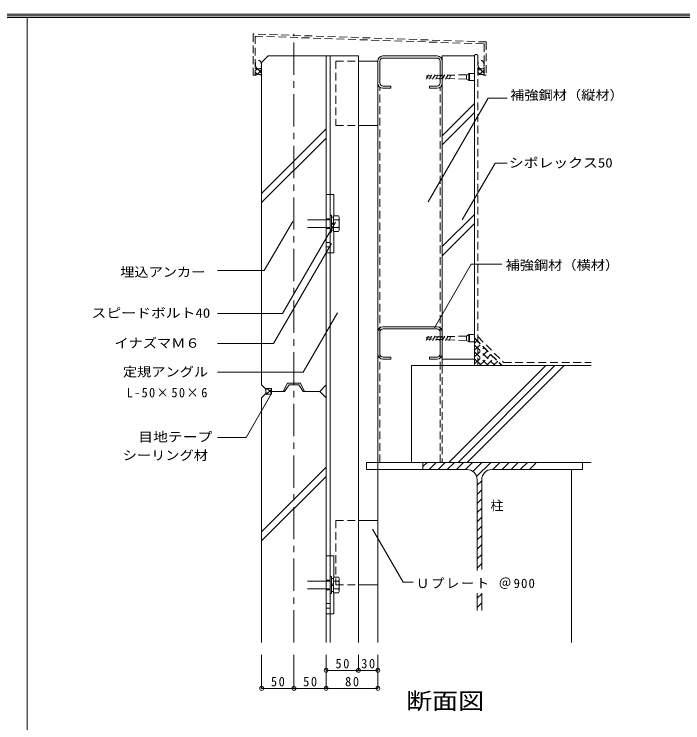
# Model space of a CAD drawing. Units: millimetres at full size, sheet at 1:10. Extents: x -2890 to 2450, y -2020 to 1800.
# Drawn here: x 373 to 1409, y 702 to 1800 of the extents above; entities that cross this region are included whole.
import ezdxf
from ezdxf.enums import TextEntityAlignment as Align

# ---------------------------------------------------------------- set-up
doc = ezdxf.new("R2010")
doc.units = ezdxf.units.MM
doc.header["$LTSCALE"] = 10
doc.header["$PDMODE"] = 32
doc.header["$PDSIZE"] = 6
for name, pattern in [('CHAIN1', [8, 5, -1, 1, -1]), ('DASHED1', [1.8, 1.2, -0.6]), ('DASHED2', [3, 2, -1])]:
    doc.linetypes.add(name, pattern=pattern)
doc.layers.add('0-0', color=7, linetype='Continuous', lineweight=18)
doc.styles.add('ＭＳ ゴシック', font='')
doc.styles.get('ＭＳ ゴシック').set_extended_font_data('MS Gothic')

msp = doc.modelspace()

# ---------------------------------------------------------------- linework, layer by layer
at = {"layer": '0-0'}
for p, q in [((2450, 1800), (-2890, 1800)), ((2447.5, 1797.5), (-2887.5, 1797.5)), ((2445, 1795), (-2885, 1795)), ((393, 1795), (393, -1815)), ((756.23, 1725.24), (756.23, 1225.24)), ((906.23, 1735.24), (856.23, 1735.24)), ((856.23, 1735.24), (856.23, 1225.24)), ((862.23, 1735.24), (862.23, 1510.24)), ((906.23, 1735.24), (906.23, 826.01)), ((906.23, 1727.24), (936.23, 1727.24)), ((936.23, 1693.24), (936.23, 1727.24)), ((939.43, 1693.44), (939.43, 1727.04)), ((944.23, 1735.24), (1028.23, 1735.24)), ((1028.03, 1732.04), (944.43, 1732.04)), ((1033.03, 1693.44), (1033.03, 1727.04)), ((1036.23, 1735.24), (1086.23, 1735.24)), ((1036.23, 1735.24), (1036.23, 1727.24)), ((1036.23, 1727.24), (1036.23, 1693.24)), ((1086.23, 1735.24), (1086.23, 1255.24)), ((936.23, 1025.24), (936.23, 1693.24)), ((1036.23, 1255.24), (1036.23, 1693.24)), ((944.23, 1685.24), (956.23, 1685.24)), ((944.43, 1688.44), (956.23, 1688.44)), ((956.23, 1688.44), (956.23, 1685.24)), ((1028.23, 1685.24), (1016.23, 1685.24)), ((1036.23, 1611.51), (1086.23, 1661.51)), ((1086.23, 1647.37), (1036.23, 1597.37)), ((906.23, 1627.24), (936.23, 1627.24)), ((856.23, 1622.03), (756.23, 1522.03)), ((856.23, 1607.88), (756.23, 1507.88)), ((856.23, 1520.24), (868.23, 1520.24)), ((862.23, 1520.24), (862.23, 1430.24)), ((868.23, 1520.24), (868.23, 1487.34)), ((864.53, 1488.24), (862.23, 1488.24)), ((864.53, 1462.24), (864.53, 1488.24)), ((864.53, 1485.24), (867.53, 1485.24)), ((867.53, 1487.34), (875.32, 1487.34)), ((867.53, 1463.14), (867.53, 1487.34)), ((876.53, 1485.24), (875.32, 1487.34)), ((875.53, 1481.29), (876.53, 1483.02)), ((876.53, 1465.24), (876.53, 1485.24)), ((1086.23, 1489.73), (1036.23, 1439.74)), ((862.21, 1481.24), (827.53, 1481.24)), ((864.53, 1476.24), (867.53, 1476.24)), ((864.53, 1474.24), (867.53, 1474.24)), ((875.53, 1481.29), (867.53, 1481.29)), ((875.53, 1481.29), (876.53, 1479.55)), ((1086.23, 1475.59), (1036.23, 1425.59)), ((862.21, 1469.24), (827.53, 1469.24)), ((864.53, 1462.24), (862.23, 1462.24)), ((864.53, 1465.24), (867.53, 1465.24)), ((875.53, 1469.19), (867.53, 1469.19)), ((867.53, 1463.14), (875.32, 1463.14)), ((868.23, 1463.14), (868.23, 1430.24)), ((876.53, 1465.24), (875.32, 1463.14)), ((875.53, 1469.19), (876.53, 1470.92)), ((875.53, 1469.19), (876.53, 1467.45)), ((862.23, 1440.24), (862.23, 950.24)), ((936.23, 1273.24), (936.23, 1307.24)), ((944.23, 1315.24), (1028.23, 1315.24)), ((1028.03, 1312.04), (944.43, 1312.04)), ((939.43, 1273.44), (939.43, 1307.04)), ((1033.03, 1273.44), (1033.03, 1307.04)), ((944.23, 1265.24), (956.23, 1265.24)), ((944.43, 1268.44), (956.23, 1268.44)), ((956.23, 1268.44), (956.23, 1265.24)), ((1028.23, 1265.24), (1016.23, 1265.24)), ((1036.23, 1265.24), (1086.23, 1265.24)), ((988.73, 1255.24), (1267.01, 1255.24)), ((988.73, 1255.24), (988.73, 1105.24)), ((1196.56, 1255.24), (1046.56, 1105.24)), ((1210.71, 1255.24), (1060.71, 1105.24)), ((1224.85, 1255.24), (1074.85, 1105.24)), ((756.23, 1225.24), (761.73, 1219.74)), ((761.73, 1219.74), (771.73, 1219.74)), ((762.39, 1217.88), (764.25, 1219.74)), ((764.99, 1219.74), (771.18, 1213.55)), ((771.73, 1210.74), (771.73, 1219.74)), ((789.73, 1215.24), (796.23, 1228.24)), ((791.73, 1215.24), (798.73, 1225.24)), ((796.23, 1228.24), (816.23, 1228.24)), ((798.73, 1225.24), (813.73, 1225.24)), ((813.73, 1225.24), (820.73, 1215.24)), ((816.23, 1228.24), (822.73, 1215.24)), ((846.23, 1215.24), (856.23, 1225.24)), ((856.23, 1205.24), (856.23, 1225.24)), ((756.23, 1205.24), (761.73, 1210.74)), ((761.73, 1210.74), (771.73, 1210.74)), ((762.61, 1213.64), (765.51, 1210.74)), ((763.73, 1210.74), (771.33, 1218.33)), ((771.73, 1215.24), (791.73, 1215.24)), ((820.73, 1215.24), (846.23, 1215.24)), ((846.23, 1215.24), (856.23, 1205.24)), ((756.23, 1205.24), (756.23, 826.01)), ((856.23, 1205.24), (856.23, 826.01)), ((918.73, 1105.24), (918.73, 1094.24)), ((1006.23, 1094.24), (1006.23, 1105.24)), ((1006.23, 1098.96), (1012.5, 1105.24)), ((1015.64, 1094.24), (1026.64, 1105.24)), ((1029.78, 1094.24), (1040.78, 1105.24)), ((1043.93, 1094.24), (1054.93, 1105.24)), ((1058.07, 1094.24), (1069.07, 1105.24)), ((1072.21, 1094.24), (1083.21, 1105.24)), ((1083.44, 1091.32), (1097.35, 1105.24)), ((1089.44, 1083.19), (1111.49, 1105.24)), ((1114.64, 1094.24), (1125.64, 1105.24)), ((1128.78, 1094.24), (1139.78, 1105.24)), ((1142.92, 1094.24), (1153.92, 1105.24)), ((1157.06, 1094.24), (1168.06, 1105.24)), ((1171.21, 1094.24), (1181.23, 1104.26)), ((1253.73, 1105.24), (1253.73, 1094.24)), ((856.23, 1097.66), (756.23, 997.66)), ((1074.23, 1094.24), (918.73, 1094.24)), ((1113.23, 1094.24), (1253.73, 1094.24)), ((1236.23, 1094.24), (1236.23, 826.01)), ((856.23, 1083.52), (756.23, 983.52)), ((1090.23, 1078.24), (1090.23, 937.77)), ((1090.23, 1069.83), (1097.23, 1076.83)), ((1097.23, 1078.24), (1097.23, 939.12)), ((936.23, 1064.24), (936.23, 826.01)), ((1090.23, 1055.69), (1097.23, 1062.69)), ((1090.23, 1041.54), (1097.23, 1048.54)), ((1090.23, 1027.4), (1097.23, 1034.4)), ((906.23, 1015.24), (936.23, 1015.24)), ((1090.23, 1013.26), (1097.23, 1020.26)), ((1090.23, 999.12), (1097.23, 1006.12)), ((1090.23, 984.98), (1097.23, 991.98)), ((1090.23, 970.83), (1097.23, 977.83)), ((856.23, 960.24), (868.23, 960.24)), ((862.23, 960.24), (862.23, 870.24)), ((868.23, 960.24), (868.23, 927.34)), ((1090.23, 955.56), (1097.23, 962.56)), ((1090.23, 941.42), (1097.23, 948.42)), ((864.53, 928.24), (862.23, 928.24)), ((864.53, 902.24), (864.53, 928.24)), ((864.53, 925.24), (867.53, 925.24)), ((867.53, 927.34), (875.32, 927.34)), ((867.53, 903.14), (867.53, 927.34)), ((876.53, 925.24), (875.32, 927.34)), ((875.53, 921.29), (876.53, 923.02)), ((876.53, 905.24), (876.53, 925.24)), ((862.21, 921.24), (827.53, 921.24)), ((864.53, 916.24), (867.53, 916.24)), ((864.53, 914.24), (867.53, 914.24)), ((875.53, 921.29), (867.53, 921.29)), ((875.53, 921.29), (876.53, 919.55)), ((906.23, 915.24), (936.23, 915.24)), ((862.21, 909.24), (827.53, 909.24)), ((864.53, 902.24), (862.23, 902.24)), ((864.53, 905.24), (867.53, 905.24)), ((875.53, 909.19), (867.53, 909.19)), ((867.53, 903.14), (875.32, 903.14)), ((868.23, 903.14), (868.23, 870.24)), ((876.53, 905.24), (875.32, 903.14)), ((875.53, 909.19), (876.53, 910.92)), ((875.53, 909.19), (876.53, 907.45)), ((1090.23, 902.49), (1090.23, 875.63)), ((1090.23, 894.66), (1097.23, 901.66)), ((1097.23, 902.49), (1097.23, 875.63)), ((862.23, 880.24), (862.23, 826.01)), ((1090.23, 880.52), (1097.23, 887.52))]:
    msp.add_line(p, q, dxfattribs=at)
at = {"layer": '0-0', "linetype": 'DASHED1'}
for p, q in [((1104.43, 1756.94), (743.03, 1769.35)), ((746.23, 1766.01), (746.23, 1705.24)), ((1104.43, 1756.94), (1104.43, 1705.24)), ((871.23, 1727.24), (871.23, 1627.24)), ((871.23, 1727.24), (906.12, 1727.24)), ((956.23, 1735.24), (987.23, 1735.24)), ((1091.23, 1735.24), (1091.23, 1255.24)), ((746.23, 1712.18), (749.42, 1715.36)), ((749.1, 1706.56), (756.23, 1713.69)), ((749.55, 1715.34), (756.23, 1708.67)), ((1091.23, 1712.18), (1094.42, 1715.36)), ((1094.1, 1706.56), (1101.23, 1713.69)), ((1094.55, 1715.34), (1101.23, 1708.67)), ((743.03, 1705.24), (746.23, 1705.24)), ((746.23, 1710.18), (749.72, 1706.69)), ((1011.14, 1699.35), (1015.05, 1706.12)), ((1012.23, 1704.24), (1012.23, 1701.24)), ((1016.14, 1699.35), (1020.05, 1706.12)), ((1021.14, 1699.35), (1025.05, 1706.12)), ((1026.14, 1699.35), (1030.05, 1706.12)), ((1031.14, 1699.35), (1035.05, 1706.12)), ((1036.14, 1699.35), (1040.05, 1706.12)), ((1041.14, 1699.35), (1045.05, 1706.12)), ((1046.14, 1699.35), (1050.05, 1706.12)), ((1073.57, 1706.12), (1073.57, 1699.35)), ((1077.23, 1708.24), (1077.23, 1697.24)), ((1077.23, 1708.24), (1078.23, 1708.24)), ((1078.23, 1708.24), (1078.23, 1697.24)), ((1078.23, 1708.24), (1086.23, 1708.24)), ((1091.23, 1710.18), (1094.72, 1706.69)), ((1101.23, 1705.24), (1104.43, 1705.24)), ((1077.23, 1697.24), (1078.23, 1697.24)), ((1078.23, 1697.24), (1086.23, 1697.24)), ((939.43, 1105.24), (939.43, 1686.84)), ((1033.03, 1105.24), (1033.03, 1686.84)), ((871.23, 1627.24), (906.37, 1627.24)), ((956.23, 1315.24), (987.23, 1315.24)), ((1011.14, 1294.35), (1015.05, 1301.12)), ((1012.23, 1296.24), (1012.23, 1299.24)), ((1016.14, 1294.35), (1020.05, 1301.12)), ((1021.14, 1294.35), (1025.05, 1301.12)), ((1026.14, 1294.35), (1030.05, 1301.12)), ((1031.14, 1294.35), (1035.05, 1301.12)), ((1036.14, 1294.35), (1040.05, 1301.12)), ((1041.14, 1294.35), (1045.05, 1301.12)), ((1046.14, 1294.35), (1050.05, 1301.12)), ((1073.57, 1294.35), (1073.57, 1301.12)), ((1077.23, 1292.24), (1077.23, 1303.24)), ((1077.23, 1303.24), (1078.23, 1303.24)), ((1078.23, 1292.24), (1078.23, 1303.24)), ((1078.23, 1303.24), (1086.23, 1303.24)), ((1086.23, 1298.17), (1129.16, 1255.24)), ((1086.23, 1297.56), (1128.56, 1255.24)), ((1077.23, 1292.24), (1078.23, 1292.24)), ((1078.23, 1292.24), (1086.23, 1292.24)), ((1086.23, 1289.8), (1090.41, 1293.98)), ((1086.23, 1279.19), (1095.71, 1288.68)), ((1086.23, 1286.96), (1117.95, 1255.24)), ((1086.23, 1268.59), (1101.02, 1283.38)), ((1086.23, 1257.98), (1106.32, 1278.07)), ((1086.23, 1276.35), (1107.34, 1255.24)), ((1086.23, 1265.74), (1096.74, 1255.24)), ((1094.09, 1255.24), (1111.62, 1272.77)), ((1104.7, 1255.24), (1116.93, 1267.47)), ((1036.23, 1255.24), (1036.23, 1105.24)), ((1115.3, 1255.24), (1122.23, 1262.16)), ((1125.91, 1255.24), (1127.53, 1256.86)), ((871.23, 1015.24), (871.23, 915.24)), ((871.23, 1015.24), (905.68, 1015.24)), ((871.23, 915.24), (905.68, 915.24))]:
    msp.add_line(p, q, dxfattribs=at)
at = {"layer": '0-0', "color": 4, "linetype": 'CHAIN1'}
msp.add_line((806.23, 826.01), (806.23, 1769.35), dxfattribs=at)
at = {"layer": '0-0', "color": 4}
for p, q in [((1067.15, 1481.07), (1117.95, 1569.06)), ((1117.95, 1569.06), (1136.7, 1569.06)), ((804.3, 1478.71), (760.27, 1402.45)), ((870.51, 1477.68), (788.77, 1336.11)), ((864.3, 1444.57), (774.75, 1289.48)), ((1024.15, 1313.63), (1081.14, 1412.34)), ((1081.14, 1412.34), (1128.45, 1412.34)), ((760.27, 1402.45), (687.78, 1402.45)), ((788.77, 1336.11), (687.78, 1336.11)), ((873.61, 1336.99), (820.43, 1244.88)), ((774.75, 1289.48), (687.78, 1289.48)), ((820.43, 1244.88), (687.78, 1244.88)), ((771.34, 1212.23), (731.97, 1144.04)), ((731.97, 1144.04), (687.78, 1144.04)), ((756.23, 754.86), (756.23, 806.9)), ((806.23, 754.86), (806.23, 806.9)), ((856.23, 754.86), (856.23, 806.9)), ((856.23, 782.82), (856.23, 806.9)), ((906.23, 782.82), (906.23, 806.9)), ((936.23, 754.86), (936.23, 806.9)), ((936.23, 782.82), (936.23, 806.9)), ((906.23, 782.82), (856.23, 782.82)), ((936.23, 782.82), (906.23, 782.82)), ((756.23, 754.86), (806.23, 754.86)), ((806.23, 754.86), (856.23, 754.86)), ((856.23, 754.86), (936.23, 754.86))]:
    msp.add_line(p, q, dxfattribs=at)
at = {"layer": '0-0', "color": 4, "linetype": 'DASHED2'}
for p, q in [((862.23, 1482.74), (856.23, 1482.74)), ((862.23, 1467.74), (856.23, 1467.74)), ((862.23, 922.74), (856.23, 922.74)), ((862.23, 907.74), (856.23, 907.74))]:
    msp.add_line(p, q, dxfattribs=at)
at = {"layer": '0-0', "color": 4, "linetype": 'DASHED1'}
for p, q in [((862.23, 1446.24), (856.23, 1446.24)), ((862.23, 1439.24), (856.23, 1439.24)), ((862.23, 886.24), (856.23, 886.24)), ((862.23, 879.24), (856.23, 879.24))]:
    msp.add_line(p, q, dxfattribs=at)
at = {"layer": '0-0', "linetype": 'DASHED1'}
for points in [[(743.03, 1769.35), (743.03, 1734.68), (743.03, 1705.24)], [(746.23, 1766.01), (1101.23, 1753.87), (1101.23, 1705.24)], [(1077.23, 1708.24), (1073.57, 1706.12), (1012.23, 1704.24)], [(1077.23, 1697.24), (1073.57, 1699.35), (1012.23, 1701.24)], [(1077.23, 1303.24), (1073.57, 1301.12), (1012.23, 1299.24)], [(1077.23, 1292.24), (1073.57, 1294.35), (1012.23, 1296.24)], [(1091.23, 1300.24), (1131.23, 1260.24), (1267.01, 1260.24)]]:
    msp.add_lwpolyline(points, dxfattribs=at)
at = {"layer": '0-0'}
for points in [[(756.23, 1725.24), (766.23, 1735.24), (856.23, 1735.24)], [(1016.23, 1685.24), (1016.23, 1688.44), (1028.03, 1688.44)], [(856.23, 1520.24), (856.23, 1430.24), (868.23, 1430.24)], [(1016.23, 1265.24), (1016.23, 1268.44), (1028.03, 1268.44)], [(918.73, 1105.24), (1181.23, 1105.24), (1267.01, 1105.24)], [(856.23, 960.24), (856.23, 870.24), (868.23, 870.24)]]:
    msp.add_lwpolyline(points, dxfattribs=at)
at = {"layer": '0-0', "color": 4}
for points in [[(1014.39, 1508.91), (1107.41, 1670.02), (1136.7, 1670.02)], [(928.05, 1001.77), (975.46, 919.64), (991.07, 919.64)]]:
    msp.add_lwpolyline(points, dxfattribs=at)
at = {"layer": '0-0', "linetype": 'DASHED1'}
for centre, radius, start, end in [((1088.73, 1735.24), 2.5, 0, 180), ((751.23, 1728.24), 13, 247.38477, 292.61523), ((1096.23, 1728.24), 13, 247.38477, 292.61523), ((751.23, 1698.16), 8.66, 54.73723, 125.26276), ((1096.23, 1698.16), 8.66, 54.73723, 125.26276)]:
    msp.add_arc(centre, radius, start, end, dxfattribs=at)
at = {"layer": '0-0'}
for centre, radius, start, end in [((944.23, 1727.24), 8, 90, 180), ((944.43, 1727.04), 5, 90, 180), ((1028.03, 1727.04), 5, 0, 90), ((1028.23, 1727.24), 8, 0, 90), ((944.23, 1693.24), 8, 180, 270), ((944.43, 1693.44), 5, 180, 270), ((1028.03, 1693.44), 5, 270, 0), ((1028.23, 1693.24), 8, 270, 0), ((944.23, 1307.24), 8, 90, 180), ((944.43, 1307.04), 5, 90, 180), ((1028.03, 1307.04), 5, 0, 90), ((1028.23, 1307.24), 8, 0, 90), ((944.23, 1273.24), 8, 180, 270), ((944.43, 1273.44), 5, 180, 270), ((1028.03, 1273.44), 5, 270, 0), ((1028.23, 1273.24), 8, 270, 0), ((752.1, 1215.24), 10.62, 334.9429, 25.0571), ((784.83, 1215.24), 13.86, 161.04688, 198.95296), ((1074.23, 1078.24), 16, 0, 90), ((1113.23, 1078.24), 16, 90, 180)]:
    msp.add_arc(centre, radius, start, end, dxfattribs=at)
at = {"layer": '0-0', "linetype": 'DASHED1'}
for centre in [(751.23, 1721.74), (1096.23, 1721.74)]:
    msp.add_ellipse(centre, major_axis=(0, 6.5), ratio=0.7304, dxfattribs=at)
at = {"layer": '0-0', "color": 4}
for p in [(856.23, 782.82), (906.23, 782.82), (936.23, 782.82), (756.23, 754.86), (806.23, 754.86), (856.23, 754.86), (936.23, 754.86)]:
    msp.add_point(p, dxfattribs=at)

# ---------------------------------------------------------------- texts
at = {"layer": '0-0', "style": 'ＭＳ ゴシック'}
for s, width, p in [('補強鋼材（縦材）', 1.1, (1141.43, 1662.87)), ('シポレックス50', 1.15, (1139.34, 1557.9)), ('補強鋼材（横材）', 1.1, (1134.28, 1399.32)), ('埋込アンカー', 1.1, (537.02, 1388.63)), ('スピードボルト40', 1.15, (492.62, 1325.11)), ('イナズマＭ６', 1.1, (528.06, 1278.48)), ('定規アングル', 1.1, (541.18, 1233.88)), ('目地テープ', 1.15, (564.81, 1133.04)), ('シーリング材', 1.1, (540.94, 1104.48))]:
    msp.add_text(s, height=14.66, dxfattribs=dict(at, width=width)).set_placement(p, align=Align.BOTTOM_LEFT)
msp.add_text('柱', height=14.66, dxfattribs=at).set_placement((1110.84, 1026.56), align=Align.BOTTOM_LEFT)
at = {"layer": '0-0', "color": 2, "style": 'ＭＳ ゴシック', "width": 1.15}
msp.add_text('断面図', height=25.66, dxfattribs=at).set_placement((980.18, 714.9), align=Align.BOTTOM_LEFT)
at = {"layer": '0-0', "char_height": 14.66, "attachment_point": 7, "style": 'ＭＳ ゴシック'}
for s, insert in [('\\T1.22;\\W0.95;L-50×50×6', (547.03, 1205.84)), ('\\T1.16;Ｕプレート\\~＠900', (995.88, 909.08)), ('\\T1.27;\\W0.95;50', (870.6, 785.82)), ('\\T1.27;\\W0.95;30', (910.6, 785.82)), ('\\T1.27;\\W0.95;50', (770.6, 757.86)), ('\\T1.27;\\W0.95;50', (820.6, 757.86)), ('\\T1.27;\\W0.95;80', (885.6, 757.86))]:
    msp.add_mtext(s, dxfattribs=dict(at, insert=insert))

doc.saveas('drawing.dxf')
